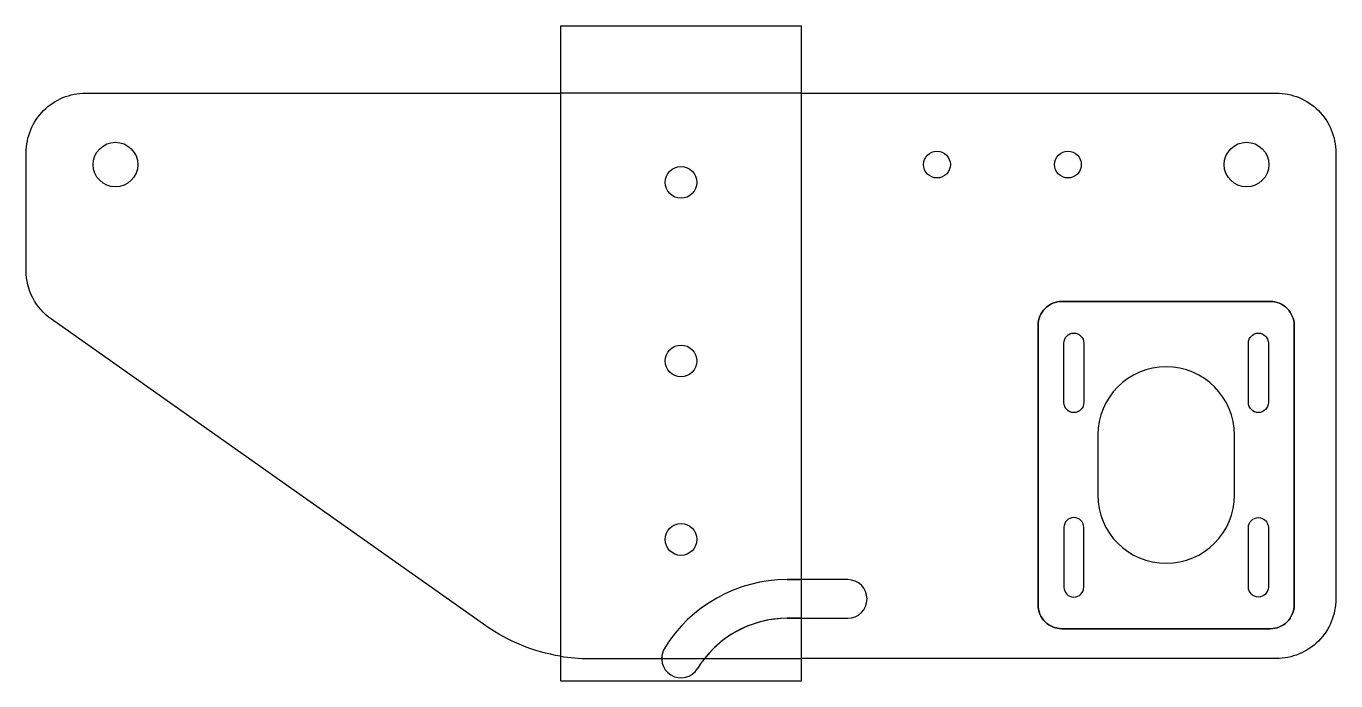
# Model space of a CAD drawing. Header units: millimetres. Extents: x -110 to 110, y -66 to 44.
import ezdxf

# ---------------------------------------------------------------- set-up
doc = ezdxf.new("R2010")
doc.units = ezdxf.units.MM
doc.layers.get('0').update_dxf_attribs({"linetype": 'CONTINUOUS'})

msp = doc.modelspace()

# ---------------------------------------------------------------- linework, layer by layer
for p, q in [((-20.25, 43.75), (-20.25, -66.25)), ((20.25, 43.75), (-20.25, 43.75)), ((20.25, -66.25), (20.25, 43.75)), ((20.25, 32.5), (-20.25, 32.5)), ((-20.25, 32.5), (-20.25, -62.12)), ((20.25, -49.25), (20.25, 32.5)), ((28, -49.25), (17.84, -49.25)), ((17.84, -49.25), (20.25, -49.25)), ((17.84, -55.75), (28, -55.75)), ((20.25, -55.75), (17.84, -55.75)), ((20.25, -62.5), (20.25, -55.75)), ((-15.48, -62.5), (-3.25, -62.5)), ((-3.25, -62.5), (3.95, -62.5)), ((3.95, -62.5), (20.25, -62.5)), ((-20.25, -66.25), (20.25, -66.25))]:
    msp.add_line(p, q)
for points in [[(-20.25, 32.5), (-20.25, -62.12, -0.114225), (-32.78, -57.01), (-105.77, -5.49, -0.243692), (-110, 2.68), (-110, 22.5, -0.414214), (-100, 32.5)], [(20.25, 32.5), (100, 32.5, -0.414214), (110, 22.5), (110, -52.5, -0.414214), (100, -62.5), (20.25, -62.5), (20.25, -55.75), (28, -55.75, 1), (28, -49.25), (20.25, -49.25)], [(64, -2.5), (99, -2.5, -0.414214), (103, -6.5), (103, -53.5, -0.414214), (99, -57.5), (64, -57.5, -0.414214), (60, -53.5), (60, -6.5, -0.414214)], [(60, -6.5), (60, -53.5, 0.414214), (64, -57.5), (99, -57.5, 0.414214), (103, -53.5), (103, -6.5, 0.414214), (99, -2.5), (64, -2.5, 0.414214)], [(64.32, -9.5, -1), (67.67, -9.5), (67.67, -19.5, -1), (64.32, -19.5)], [(95.32, -9.5, -1), (98.67, -9.5), (98.67, -19.5, -1), (95.32, -19.5)], [(70, -25), (70, -35, 1), (93, -35), (93, -25, 1)], [(67.67, -50.5), (67.67, -40.5, 1), (64.32, -40.5), (64.32, -50.5, 1)], [(98.67, -50.5, -1), (95.32, -50.5), (95.32, -40.5, -1), (98.67, -40.5)]]:
    msp.add_lwpolyline(points, format="xyb", close=True)
for centre, radius in [((-95, 20.5), 3.75), ((95, 20.5), 3.75), ((43, 20.5), 2.25), ((65, 20.5), 2.25), ((0, 17.5), 2.67), ((0, -12.5), 2.67), ((0, -42.5), 2.67)]:
    msp.add_circle(centre, radius)
for centre, radius, start, end in [((17.84, -73.41), 24.16, 90, 148.5558), ((17.84, -73.41), 24.16, 90, 148.5558), ((28, -52.5), 3.25, -90, 90), ((17.84, -73.41), 17.66, 90, 148.5558), ((17.84, -73.41), 17.66, 90, 141.8521), ((17.84, -73.41), 17.66, 90, 141.8521), ((0, -62.5), 3.25, 148.5558, 180), ((0, -62.5), 3.25, 148.5558, 180), ((0, -62.5), 3.25, 148.5558, 328.5558), ((-15.48, -32.5), 30, 260.848, 270)]:
    msp.add_arc(centre, radius, start, end)

doc.saveas('drawing.dxf')
